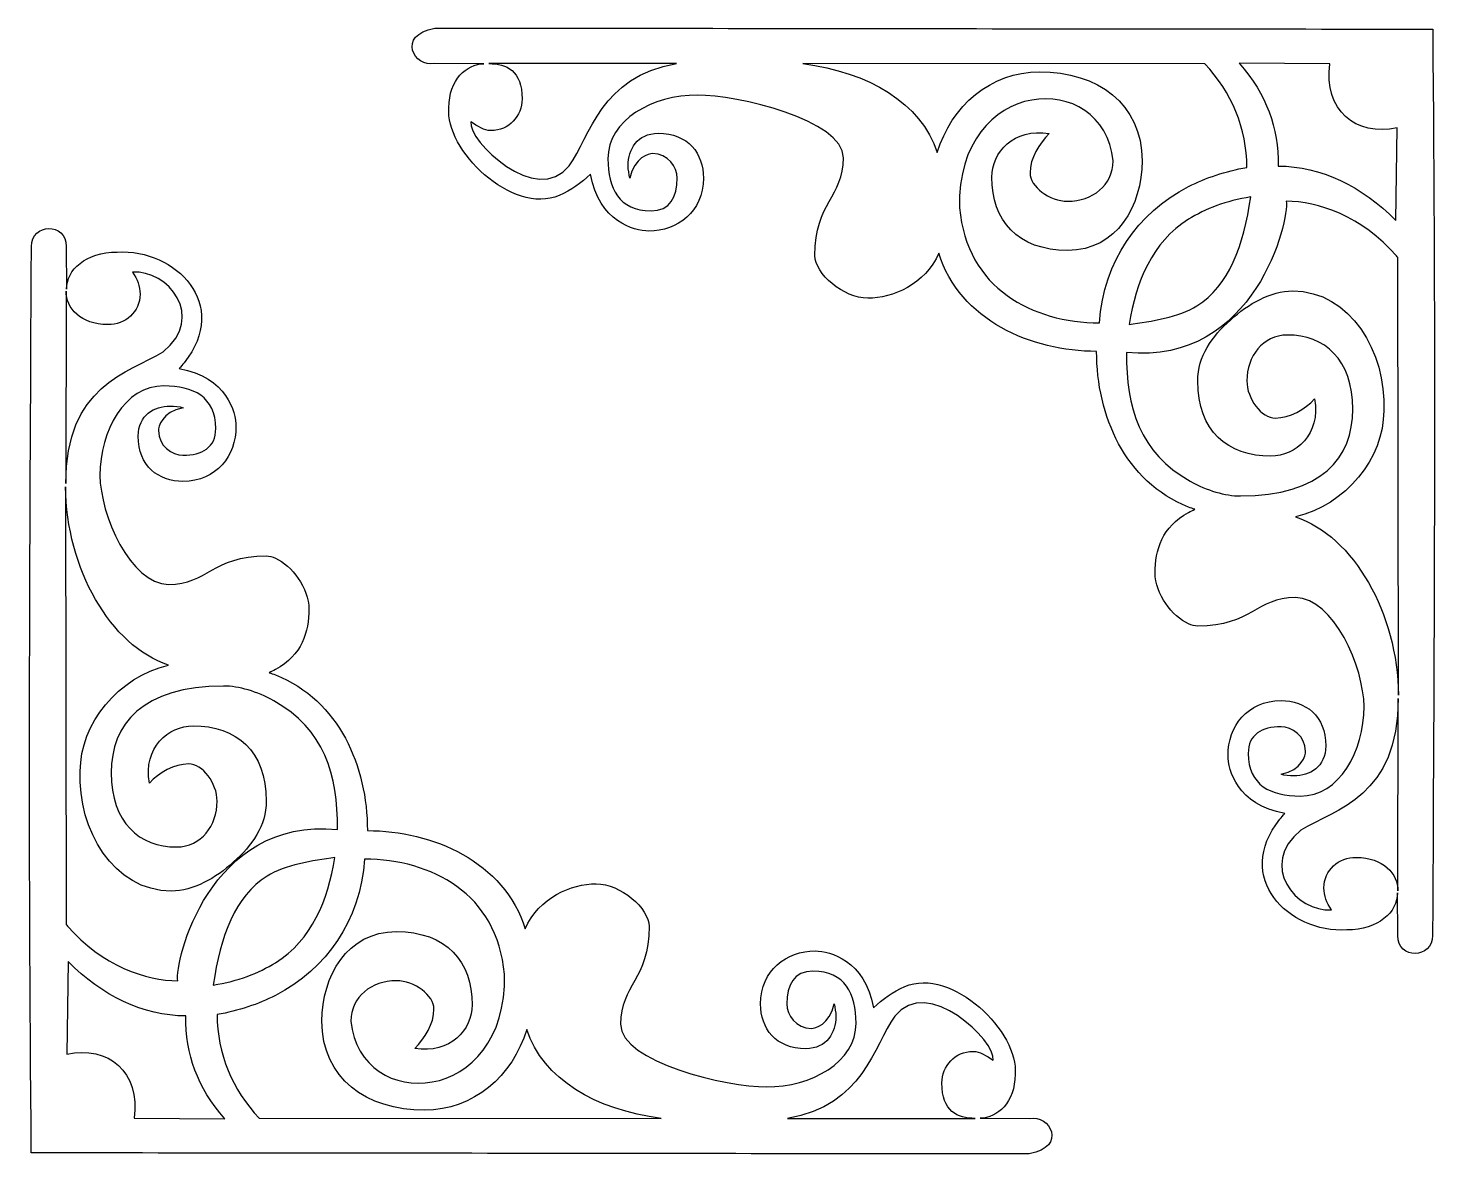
# Model space of a CAD drawing. Header units: centimetres. Extents: x 18.06 to 27.01, y 1.62 to 8.78.
import ezdxf

# ---------------------------------------------------------------- set-up
doc = ezdxf.new("R2010")
doc.units = ezdxf.units.CM
doc.header["$MEASUREMENT"] = 0
doc.layers.add('layer 1', color=7, linetype='Continuous')

msp = doc.modelspace()

# ---------------------------------------------------------------- linework, layer by layer
at = {"layer": 'layer 1', "color": 250}
for points, knots in [([(20.95522, 8.55684), (20.84757, 8.55686), (20.73383, 8.45447), (20.73381, 8.27737), (20.73381, 8.27737), (20.70537, 8.01459), (21.13495, 7.58942), (21.43513, 7.71994), (21.43513, 7.71994), (21.50835, 7.74995), (21.577, 7.80013), (21.63343, 7.85438), (21.63343, 7.85438), (21.69242, 7.55226), (21.90771, 7.4932), (22.00494, 7.49319), (22.00494, 7.49319), (22.18551, 7.49316), (22.35221, 7.61468), (22.35223, 7.82998), (22.35223, 7.82998), (22.35226, 7.98624), (22.25504, 8.11474), (22.06406, 8.11476), (22.06406, 8.11476), (21.9321, 8.11478), (21.87305, 8.01061), (21.87304, 7.90991), (21.87304, 7.90991), (21.87304, 7.88213), (21.87998, 7.85435), (21.88345, 7.83004), (21.88345, 7.83004), (21.91472, 7.96199), (22.005, 7.98629), (22.02931, 7.98628), (22.02931, 7.98628), (22.12654, 7.98627), (22.18557, 7.89945), (22.18556, 7.83), (22.18556, 7.83), (22.18554, 7.70846), (22.14039, 7.62166), (22.01885, 7.62167), (22.01885, 7.62167), (21.81397, 7.6217), (21.74454, 7.76755), (21.74456, 7.9516), (21.74456, 7.9516), (21.7446, 8.20161), (22.02936, 8.35784), (22.31411, 8.3578), (22.31411, 8.3578), (22.56413, 8.35777), (23.24164, 8.20142), (23.24161, 7.95834), (23.24161, 7.95834), (23.24158, 7.70832), (23.061, 7.67709), (23.06096, 7.33679), (23.06096, 7.33679), (23.06094, 7.22219), (23.24149, 7.06591), (23.39776, 7.06588), (23.39776, 7.06588), (23.55402, 7.06586), (23.76177, 7.15135), (23.8486, 7.35275), (23.8486, 7.35275), (23.98142, 6.92457), (24.43876, 6.72762), (24.85206, 6.72756), (24.85206, 6.72756), (24.85201, 6.32005), (25.03039, 5.89889), (25.43531, 5.73783), (25.43531, 5.73783), (25.4492, 5.73089), (25.46309, 5.72741), (25.47698, 5.72394), (25.47698, 5.72394), (25.46309, 5.71699), (25.4492, 5.71005), (25.43531, 5.70311), (25.43531, 5.70311), (25.26862, 5.61284), (25.22345, 5.46353), (25.22343, 5.31769), (25.22343, 5.31769), (25.22342, 5.18573), (25.33452, 5.03987), (25.43521, 4.99472), (25.43521, 4.99472), (25.45604, 4.98429), (25.47688, 4.98082), (25.49424, 4.98082), (25.49424, 4.98082), (25.83802, 4.98077), (25.86582, 5.16134), (26.11584, 5.1613), (26.11584, 5.1613), (26.35892, 5.16127), (26.55195, 4.7149), (26.55192, 4.46835), (26.55192, 4.46835), (26.55188, 4.1836), (26.39558, 3.89888), (26.14556, 3.89891), (26.14556, 3.89891), (25.96151, 3.89893), (25.81568, 3.96841), (25.81571, 4.16981), (25.81571, 4.16981), (25.81572, 4.29135), (25.90254, 4.33995), (26.02408, 4.33993), (26.02408, 4.33993), (26.09353, 4.33993), (26.18033, 4.28088), (26.18032, 4.18365), (26.18032, 4.18365), (26.18032, 4.15935), (26.15947, 4.06559), (26.02404, 4.03783), (26.02404, 4.03783), (26.04835, 4.03088), (26.07612, 4.0274), (26.10737, 4.0274), (26.10737, 4.0274), (26.20461, 4.02738), (26.30879, 4.08293), (26.30881, 4.21836), (26.30881, 4.21836), (26.30883, 4.40935), (26.18036, 4.5066), (26.0241, 4.50662), (26.0241, 4.50662), (25.8088, 4.50665), (25.68725, 4.33998), (25.68722, 4.15941), (25.68722, 4.15941), (25.68721, 4.06218), (25.74621, 3.84688), (26.04831, 3.7878), (26.04831, 3.7878), (26.03746, 3.77609), (26.02648, 3.76416), (26.01637, 3.7514), (26.01637, 3.7514), (25.72303, 3.38121), (26.06526, 3.02819), (26.44278, 3.0475), (26.44278, 3.0475), (26.64443, 3.04747), (26.76304, 3.16129), (26.76461, 3.28349), (26.76461, 3.28349), (26.76461, 3.28349), (26.76717, 3.01288), (26.76717, 3.01288), (26.76717, 3.01288), (26.7648, 2.85689), (26.98933, 2.86406), (26.98765, 3.01285), (26.98765, 3.01285), (26.99784, 4.9681), (27.00848, 6.79781), (26.98842, 8.77727), (26.98842, 8.77727), (26.98842, 8.77727), (26.98753, 8.77727), (26.98753, 8.77727), (26.98753, 8.77727), (26.98753, 8.77727), (26.98753, 8.7778), (26.98753, 8.7778), (26.98753, 8.7778), (24.82837, 8.77809), (22.73733, 8.78327), (20.64368, 8.78355), (20.64368, 8.78355), (20.39988, 8.73982), (20.51276, 8.52994), (20.64365, 8.55816), (20.64365, 8.55816), (20.64365, 8.55816), (20.95522, 8.55684), (20.95522, 8.55684)], [0, 0, 0, 0, 0.0208333, 0.0208333, 0.0208333, 0.0208333, 0.0416667, 0.0416667, 0.0416667, 0.0416667, 0.0625, 0.0625, 0.0625, 0.0625, 0.0833333, 0.0833333, 0.0833333, 0.0833333, 0.1041667, 0.1041667, 0.1041667, 0.1041667, 0.125, 0.125, 0.125, 0.125, 0.1458333, 0.1458333, 0.1458333, 0.1458333, 0.1666667, 0.1666667, 0.1666667, 0.1666667, 0.1875, 0.1875, 0.1875, 0.1875, 0.2083333, 0.2083333, 0.2083333, 0.2083333, 0.2291667, 0.2291667, 0.2291667, 0.2291667, 0.25, 0.25, 0.25, 0.25, 0.2708333, 0.2708333, 0.2708333, 0.2708333, 0.2916667, 0.2916667, 0.2916667, 0.2916667, 0.3125, 0.3125, 0.3125, 0.3125, 0.3333333, 0.3333333, 0.3333333, 0.3333333, 0.3541667, 0.3541667, 0.3541667, 0.3541667, 0.375, 0.375, 0.375, 0.375, 0.3958333, 0.3958333, 0.3958333, 0.3958333, 0.4166667, 0.4166667, 0.4166667, 0.4166667, 0.4375, 0.4375, 0.4375, 0.4375, 0.4583333, 0.4583333, 0.4583333, 0.4583333, 0.4791667, 0.4791667, 0.4791667, 0.4791667, 0.5, 0.5, 0.5, 0.5, 0.5208333, 0.5208333, 0.5208333, 0.5208333, 0.5416667, 0.5416667, 0.5416667, 0.5416667, 0.5625, 0.5625, 0.5625, 0.5625, 0.5833333, 0.5833333, 0.5833333, 0.5833333, 0.6041667, 0.6041667, 0.6041667, 0.6041667, 0.625, 0.625, 0.625, 0.625, 0.6458333, 0.6458333, 0.6458333, 0.6458333, 0.6666667, 0.6666667, 0.6666667, 0.6666667, 0.6875, 0.6875, 0.6875, 0.6875, 0.7083333, 0.7083333, 0.7083333, 0.7083333, 0.7291667, 0.7291667, 0.7291667, 0.7291667, 0.75, 0.75, 0.75, 0.75, 0.7708333, 0.7708333, 0.7708333, 0.7708333, 0.7916667, 0.7916667, 0.7916667, 0.7916667, 0.8125, 0.8125, 0.8125, 0.8125, 0.8333333, 0.8333333, 0.8333333, 0.8333333, 0.8541667, 0.8541667, 0.8541667, 0.8541667, 0.875, 0.875, 0.875, 0.875, 0.8958333, 0.8958333, 0.8958333, 0.8958333, 0.9166667, 0.9166667, 0.9166667, 0.9166667, 0.9375, 0.9375, 0.9375, 0.9375, 0.9583333, 0.9583333, 0.9583333, 0.9583333, 1, 1, 1, 1]), ([(20.98821, 8.55811), (20.98821, 8.55811), (22.1813, 8.55795), (22.1813, 8.55795), (22.1813, 8.55795), (21.69631, 8.47752), (21.63391, 8.09462), (21.49871, 7.90823), (21.49871, 7.90823), (21.2911, 7.64449), (20.85354, 8.06812), (20.8735, 8.18787), (20.8735, 8.18787), (20.91864, 8.16008), (20.95603, 8.13149), (21.00117, 8.13149), (21.00117, 8.13149), (21.11577, 8.13147), (21.19912, 8.22522), (21.19913, 8.33287), (21.19913, 8.33287), (21.19916, 8.51344), (21.09933, 8.5581), (20.98821, 8.55811)], [0, 0, 0, 0, 0.1428571, 0.1428571, 0.1428571, 0.1428571, 0.2857143, 0.2857143, 0.2857143, 0.2857143, 0.4285714, 0.4285714, 0.4285714, 0.4285714, 0.5714286, 0.5714286, 0.5714286, 0.5714286, 0.7142857, 0.7142857, 0.7142857, 0.7142857, 1, 1, 1, 1]), ([(25.53946, 8.55751), (25.71062, 8.37444), (25.80719, 8.14755), (25.80716, 7.89767), (25.80716, 7.89767), (25.67173, 7.87338), (25.54671, 7.83172), (25.43558, 7.77618), (25.43558, 7.77618), (25.10914, 7.6026), (24.90044, 7.3077), (24.86913, 6.90836), (24.86913, 6.90836), (24.44443, 6.91259), (24.02586, 7.12495), (23.98002, 7.64152), (23.98002, 7.64152), (23.96058, 8.47868), (24.89783, 8.53116), (24.9564, 7.93945), (24.9564, 7.93945), (24.95638, 7.78319), (24.82441, 7.68251), (24.66814, 7.68253), (24.66814, 7.68253), (24.55008, 7.68254), (24.42855, 7.77632), (24.42857, 7.86313), (24.42857, 7.86313), (24.42858, 7.95688), (24.48762, 8.04716), (24.55014, 8.11313), (24.55014, 8.11313), (24.32443, 8.15136), (24.18552, 7.99164), (24.1855, 7.83538), (24.1855, 7.83538), (24.18546, 7.56105), (24.34863, 7.37004), (24.6681, 7.37), (24.6681, 7.37), (24.98063, 7.36996), (25.1404, 7.65468), (25.14044, 7.93943), (25.14044, 7.93943), (25.14049, 8.30404), (24.85924, 8.50548), (24.48768, 8.50553), (24.48768, 8.50553), (24.17865, 8.50557), (23.9286, 8.29031), (23.83827, 7.99169), (23.83827, 7.99169), (23.7343, 8.3097), (23.40184, 8.50402), (22.98379, 8.55785), (22.98379, 8.55785), (22.98379, 8.55785), (25.53946, 8.55751), (25.53946, 8.55751)], [0, 0, 0, 0, 0.0625, 0.0625, 0.0625, 0.0625, 0.125, 0.125, 0.125, 0.125, 0.1875, 0.1875, 0.1875, 0.1875, 0.25, 0.25, 0.25, 0.25, 0.3125, 0.3125, 0.3125, 0.3125, 0.375, 0.375, 0.375, 0.375, 0.4375, 0.4375, 0.4375, 0.4375, 0.5, 0.5, 0.5, 0.5, 0.5625, 0.5625, 0.5625, 0.5625, 0.625, 0.625, 0.625, 0.625, 0.6875, 0.6875, 0.6875, 0.6875, 0.75, 0.75, 0.75, 0.75, 0.8125, 0.8125, 0.8125, 0.8125, 0.875, 0.875, 0.875, 0.875, 1, 1, 1, 1]), ([(26.75511, 7.5611), (26.53984, 7.77642), (26.27739, 7.90629), (26.00654, 7.90633), (26.00654, 7.90633), (26.00657, 8.15148), (25.93565, 8.36034), (25.75726, 8.55973), (25.75726, 8.55973), (25.75726, 8.55973), (26.33438, 8.5574), (26.33438, 8.5574), (26.33438, 8.5574), (26.29268, 8.26244), (26.49976, 8.09184), (26.76285, 8.14997), (26.76285, 8.14997), (26.76285, 8.14997), (26.75511, 7.5611), (26.75511, 7.5611)], [0, 0, 0, 0, 0.1666667, 0.1666667, 0.1666667, 0.1666667, 0.3333333, 0.3333333, 0.3333333, 0.3333333, 0.5, 0.5, 0.5, 0.5, 0.6666667, 0.6666667, 0.6666667, 0.6666667, 1, 1, 1, 1]), ([(25.48941, 7.01708), (25.37481, 6.94417), (25.20017, 6.9197), (25.0578, 6.89889), (25.0578, 6.89889), (25.10298, 7.16973), (25.20288, 7.42201), (25.43555, 7.56783), (25.43555, 7.56783), (25.54321, 7.63379), (25.67517, 7.68586), (25.83144, 7.71015), (25.83144, 7.71015), (25.78625, 7.39763), (25.69431, 7.14553), (25.48941, 7.01708)], [0, 0, 0, 0, 0.2, 0.2, 0.2, 0.2, 0.4, 0.4, 0.4, 0.4, 0.6, 0.6, 0.6, 0.6, 1, 1, 1, 1]), ([(26.77117, 4.54199), (26.7643, 5.0594), (26.48746, 5.55326), (26.11591, 5.67485), (26.11591, 5.67485), (26.43559, 5.751), (26.67726, 6.04489), (26.6773, 6.35045), (26.6773, 6.35045), (26.69491, 6.72201), (26.46375, 7.11213), (26.09913, 7.11218), (26.09913, 7.11218), (25.95676, 7.1122), (25.81771, 7.03111), (25.70214, 6.92712), (25.70214, 6.92712), (25.58657, 6.82313), (25.49447, 6.69622), (25.49445, 6.53996), (25.49445, 6.53996), (25.49441, 6.22049), (25.68537, 6.06074), (25.9597, 6.0607), (25.9597, 6.0607), (26.11596, 6.06068), (26.27919, 6.19955), (26.23755, 6.42527), (26.23755, 6.42527), (26.17504, 6.3593), (26.08127, 6.30375), (25.98751, 6.30376), (25.98751, 6.30376), (25.9007, 6.30377), (25.80696, 6.42533), (25.80698, 6.53992), (25.80698, 6.53992), (25.807, 6.69618), (25.90772, 6.8316), (26.06398, 6.83158), (26.06398, 6.83158), (26.30011, 6.83154), (26.48066, 6.67873), (26.48062, 6.35926), (26.48062, 6.35926), (26.48058, 6.05369), (26.28319, 5.80775), (25.76579, 5.80782), (25.76579, 5.80782), (25.66856, 5.80783), (25.55397, 5.84257), (25.44633, 5.90162), (25.44633, 5.90162), (25.12437, 6.08495), (25.04127, 6.36997), (25.04132, 6.72058), (25.04132, 6.72058), (25.86039, 6.63957), (26.07995, 7.56814), (26.05715, 7.68234), (26.05715, 7.68234), (26.25508, 7.68231), (26.53981, 7.58852), (26.75855, 7.335), (26.75855, 7.335), (26.76163, 7.33149), (26.76469, 7.32794), (26.76774, 7.32438), (26.76774, 7.32438), (26.76774, 7.32438), (26.77117, 4.54199), (26.77117, 4.54199)], [0, 0, 0, 0, 0.0526316, 0.0526316, 0.0526316, 0.0526316, 0.1052632, 0.1052632, 0.1052632, 0.1052632, 0.1578947, 0.1578947, 0.1578947, 0.1578947, 0.2105263, 0.2105263, 0.2105263, 0.2105263, 0.2631579, 0.2631579, 0.2631579, 0.2631579, 0.3157895, 0.3157895, 0.3157895, 0.3157895, 0.3684211, 0.3684211, 0.3684211, 0.3684211, 0.4210526, 0.4210526, 0.4210526, 0.4210526, 0.4736842, 0.4736842, 0.4736842, 0.4736842, 0.5263158, 0.5263158, 0.5263158, 0.5263158, 0.5789474, 0.5789474, 0.5789474, 0.5789474, 0.6315789, 0.6315789, 0.6315789, 0.6315789, 0.6842105, 0.6842105, 0.6842105, 0.6842105, 0.7368421, 0.7368421, 0.7368421, 0.7368421, 0.7894737, 0.7894737, 0.7894737, 0.7894737, 0.8421053, 0.8421053, 0.8421053, 0.8421053, 0.8947368, 0.8947368, 0.8947368, 0.8947368, 1, 1, 1, 1]), ([(24.1122, 1.85032), (24.21985, 1.8503), (24.33359, 1.95269), (24.33361, 2.1298), (24.33361, 2.1298), (24.36205, 2.39257), (23.93248, 2.81774), (23.63229, 2.68722), (23.63229, 2.68722), (23.55907, 2.65722), (23.49043, 2.60703), (23.43399, 2.55278), (23.43399, 2.55278), (23.375, 2.8549), (23.15971, 2.91396), (23.06248, 2.91397), (23.06248, 2.91397), (22.88191, 2.914), (22.71522, 2.79248), (22.71519, 2.57718), (22.71519, 2.57718), (22.71517, 2.42092), (22.81238, 2.29243), (23.00337, 2.2924), (23.00337, 2.2924), (23.13532, 2.29238), (23.19437, 2.39655), (23.19438, 2.49725), (23.19438, 2.49725), (23.19439, 2.52503), (23.18745, 2.55282), (23.18397, 2.57712), (23.18397, 2.57712), (23.1527, 2.44517), (23.06242, 2.42088), (23.03811, 2.42088), (23.03811, 2.42088), (22.94088, 2.42089), (22.88186, 2.50771), (22.88187, 2.57716), (22.88187, 2.57716), (22.88188, 2.6987), (22.92704, 2.78551), (23.04858, 2.78549), (23.04858, 2.78549), (23.25345, 2.78546), (23.32288, 2.63961), (23.32286, 2.45556), (23.32286, 2.45556), (23.32283, 2.20555), (23.03806, 2.04932), (22.75331, 2.04936), (22.75331, 2.04936), (22.50329, 2.04939), (21.82578, 2.20575), (21.82581, 2.44882), (21.82581, 2.44882), (21.82585, 2.69884), (22.00642, 2.73007), (22.00646, 3.07037), (22.00646, 3.07037), (22.00648, 3.18497), (21.82593, 3.34126), (21.66967, 3.34128), (21.66967, 3.34128), (21.51341, 3.3413), (21.30566, 3.25581), (21.21882, 3.05442), (21.21882, 3.05442), (21.086, 3.48259), (20.62866, 3.67955), (20.21536, 3.6796), (20.21536, 3.6796), (20.21542, 4.08711), (20.03704, 4.50828), (19.63211, 4.66933), (19.63211, 4.66933), (19.61822, 4.67627), (19.60433, 4.67975), (19.59044, 4.68323), (19.59044, 4.68323), (19.60433, 4.69017), (19.61823, 4.69711), (19.63212, 4.70405), (19.63212, 4.70405), (19.79881, 4.79432), (19.84397, 4.94363), (19.84399, 5.08948), (19.84399, 5.08948), (19.84401, 5.22143), (19.73291, 5.36729), (19.63221, 5.41245), (19.63221, 5.41245), (19.61138, 5.42287), (19.59054, 5.42634), (19.57318, 5.42634), (19.57318, 5.42634), (19.2294, 5.42639), (19.2016, 5.24582), (18.95158, 5.24586), (18.95158, 5.24586), (18.7085, 5.24589), (18.51547, 5.69227), (18.51551, 5.93882), (18.51551, 5.93882), (18.51554, 6.22356), (18.67184, 6.50829), (18.92187, 6.50825), (18.92187, 6.50825), (19.10591, 6.50823), (19.25175, 6.43876), (19.25172, 6.23735), (19.25172, 6.23735), (19.2517, 6.11581), (19.16488, 6.06721), (19.04335, 6.06723), (19.04335, 6.06723), (18.9739, 6.06724), (18.88709, 6.12628), (18.8871, 6.22351), (18.8871, 6.22351), (18.88711, 6.24782), (18.90795, 6.34157), (19.04339, 6.36933), (19.04339, 6.36933), (19.01908, 6.37628), (18.9913, 6.37976), (18.96005, 6.37976), (18.96005, 6.37976), (18.86282, 6.37978), (18.75863, 6.32423), (18.75862, 6.1888), (18.75862, 6.1888), (18.75859, 5.99781), (18.88706, 5.90057), (19.04332, 5.90055), (19.04332, 5.90055), (19.25862, 5.90052), (19.38018, 6.06718), (19.3802, 6.24775), (19.3802, 6.24775), (19.38021, 6.34498), (19.32121, 6.56029), (19.01911, 6.61936), (19.01911, 6.61936), (19.02996, 6.63108), (19.04095, 6.643), (19.05106, 6.65576), (19.05106, 6.65576), (19.34439, 7.02595), (19.00216, 7.37897), (18.62464, 7.35967), (18.62464, 7.35967), (18.42299, 7.35969), (18.30439, 7.24587), (18.30281, 7.12367), (18.30281, 7.12367), (18.30281, 7.12367), (18.30026, 7.39428), (18.30026, 7.39428), (18.30026, 7.39428), (18.30262, 7.55027), (18.07809, 7.5431), (18.07977, 7.39431), (18.07977, 7.39431), (18.06958, 5.43907), (18.05894, 3.60936), (18.07901, 1.6299), (18.07901, 1.6299), (18.07901, 1.6299), (18.07989, 1.6299), (18.07989, 1.6299), (18.07989, 1.6299), (18.07989, 1.6299), (18.07989, 1.62936), (18.07989, 1.62936), (18.07989, 1.62936), (20.23905, 1.62908), (22.3301, 1.62389), (24.42374, 1.62361), (24.42374, 1.62361), (24.66754, 1.66735), (24.55467, 1.87722), (24.42377, 1.849), (24.42377, 1.849), (24.42377, 1.849), (24.1122, 1.85032), (24.1122, 1.85032)], [0, 0, 0, 0, 0.0208333, 0.0208333, 0.0208333, 0.0208333, 0.0416667, 0.0416667, 0.0416667, 0.0416667, 0.0625, 0.0625, 0.0625, 0.0625, 0.0833333, 0.0833333, 0.0833333, 0.0833333, 0.1041667, 0.1041667, 0.1041667, 0.1041667, 0.125, 0.125, 0.125, 0.125, 0.1458333, 0.1458333, 0.1458333, 0.1458333, 0.1666667, 0.1666667, 0.1666667, 0.1666667, 0.1875, 0.1875, 0.1875, 0.1875, 0.2083333, 0.2083333, 0.2083333, 0.2083333, 0.2291667, 0.2291667, 0.2291667, 0.2291667, 0.25, 0.25, 0.25, 0.25, 0.2708333, 0.2708333, 0.2708333, 0.2708333, 0.2916667, 0.2916667, 0.2916667, 0.2916667, 0.3125, 0.3125, 0.3125, 0.3125, 0.3333333, 0.3333333, 0.3333333, 0.3333333, 0.3541667, 0.3541667, 0.3541667, 0.3541667, 0.375, 0.375, 0.375, 0.375, 0.3958333, 0.3958333, 0.3958333, 0.3958333, 0.4166667, 0.4166667, 0.4166667, 0.4166667, 0.4375, 0.4375, 0.4375, 0.4375, 0.4583333, 0.4583333, 0.4583333, 0.4583333, 0.4791667, 0.4791667, 0.4791667, 0.4791667, 0.5, 0.5, 0.5, 0.5, 0.5208333, 0.5208333, 0.5208333, 0.5208333, 0.5416667, 0.5416667, 0.5416667, 0.5416667, 0.5625, 0.5625, 0.5625, 0.5625, 0.5833333, 0.5833333, 0.5833333, 0.5833333, 0.6041667, 0.6041667, 0.6041667, 0.6041667, 0.625, 0.625, 0.625, 0.625, 0.6458333, 0.6458333, 0.6458333, 0.6458333, 0.6666667, 0.6666667, 0.6666667, 0.6666667, 0.6875, 0.6875, 0.6875, 0.6875, 0.7083333, 0.7083333, 0.7083333, 0.7083333, 0.7291667, 0.7291667, 0.7291667, 0.7291667, 0.75, 0.75, 0.75, 0.75, 0.7708333, 0.7708333, 0.7708333, 0.7708333, 0.7916667, 0.7916667, 0.7916667, 0.7916667, 0.8125, 0.8125, 0.8125, 0.8125, 0.8333333, 0.8333333, 0.8333333, 0.8333333, 0.8541667, 0.8541667, 0.8541667, 0.8541667, 0.875, 0.875, 0.875, 0.875, 0.8958333, 0.8958333, 0.8958333, 0.8958333, 0.9166667, 0.9166667, 0.9166667, 0.9166667, 0.9375, 0.9375, 0.9375, 0.9375, 0.9583333, 0.9583333, 0.9583333, 0.9583333, 1, 1, 1, 1]), ([(18.29752, 5.88677), (18.29752, 5.88677), (18.30022, 7.11072), (18.30022, 7.11072), (18.30022, 7.11072), (18.29883, 7.0029), (18.39357, 6.89785), (18.56555, 6.89783), (18.56555, 6.89783), (18.67667, 6.89782), (18.77044, 6.97767), (18.77045, 7.09226), (18.77045, 7.09226), (18.77046, 7.14088), (18.7531, 7.18602), (18.72185, 7.23117), (18.72185, 7.23117), (18.94466, 7.25051), (19.19345, 6.94625), (18.91697, 6.72448), (18.91697, 6.72448), (18.69496, 6.59182), (18.2976, 6.50824), (18.29752, 5.88677)], [0, 0, 0, 0, 0.1428571, 0.1428571, 0.1428571, 0.1428571, 0.2857143, 0.2857143, 0.2857143, 0.2857143, 0.4285714, 0.4285714, 0.4285714, 0.4285714, 0.5714286, 0.5714286, 0.5714286, 0.5714286, 0.7142857, 0.7142857, 0.7142857, 0.7142857, 1, 1, 1, 1]), ([(18.29625, 5.86517), (18.30312, 5.34776), (18.57997, 4.8539), (18.95151, 4.73232), (18.95151, 4.73232), (18.63184, 4.65616), (18.39016, 4.36228), (18.39012, 4.05671), (18.39012, 4.05671), (18.37252, 3.68515), (18.60368, 3.29503), (18.96829, 3.29498), (18.96829, 3.29498), (19.11066, 3.29496), (19.24971, 3.37605), (19.36528, 3.48004), (19.36528, 3.48004), (19.48085, 3.58403), (19.57295, 3.71094), (19.57297, 3.8672), (19.57297, 3.8672), (19.57301, 4.18667), (19.38205, 4.34642), (19.10772, 4.34646), (19.10772, 4.34646), (18.95146, 4.34648), (18.78823, 4.20761), (18.82987, 3.98189), (18.82987, 3.98189), (18.89239, 4.04786), (18.98615, 4.10341), (19.07991, 4.1034), (19.07991, 4.1034), (19.16672, 4.10339), (19.26046, 3.98184), (19.26045, 3.86724), (19.26045, 3.86724), (19.26043, 3.71098), (19.15971, 3.57557), (19.00344, 3.57559), (19.00344, 3.57559), (18.76731, 3.57562), (18.58676, 3.72843), (18.58681, 4.0479), (18.58681, 4.0479), (18.58685, 4.35347), (18.78423, 4.59941), (19.30164, 4.59934), (19.30164, 4.59934), (19.39887, 4.59933), (19.51345, 4.56459), (19.62109, 4.50554), (19.62109, 4.50554), (19.94306, 4.32221), (20.02615, 4.03719), (20.02611, 3.68658), (20.02611, 3.68658), (19.20704, 3.76759), (18.98747, 2.83902), (19.01028, 2.72482), (19.01028, 2.72482), (18.81234, 2.72485), (18.52761, 2.81864), (18.30887, 3.07216), (18.30887, 3.07216), (18.30579, 3.07567), (18.30274, 3.07922), (18.29968, 3.08278), (18.29968, 3.08278), (18.29968, 3.08278), (18.29625, 5.86517), (18.29625, 5.86517)], [0, 0, 0, 0, 0.0526316, 0.0526316, 0.0526316, 0.0526316, 0.1052632, 0.1052632, 0.1052632, 0.1052632, 0.1578947, 0.1578947, 0.1578947, 0.1578947, 0.2105263, 0.2105263, 0.2105263, 0.2105263, 0.2631579, 0.2631579, 0.2631579, 0.2631579, 0.3157895, 0.3157895, 0.3157895, 0.3157895, 0.3684211, 0.3684211, 0.3684211, 0.3684211, 0.4210526, 0.4210526, 0.4210526, 0.4210526, 0.4736842, 0.4736842, 0.4736842, 0.4736842, 0.5263158, 0.5263158, 0.5263158, 0.5263158, 0.5789474, 0.5789474, 0.5789474, 0.5789474, 0.6315789, 0.6315789, 0.6315789, 0.6315789, 0.6842105, 0.6842105, 0.6842105, 0.6842105, 0.7368421, 0.7368421, 0.7368421, 0.7368421, 0.7894737, 0.7894737, 0.7894737, 0.7894737, 0.8421053, 0.8421053, 0.8421053, 0.8421053, 0.8947368, 0.8947368, 0.8947368, 0.8947368, 1, 1, 1, 1]), ([(26.7699, 4.52039), (26.7699, 4.52039), (26.7672, 3.29644), (26.7672, 3.29644), (26.7672, 3.29644), (26.76859, 3.40426), (26.67385, 3.50931), (26.50188, 3.50933), (26.50188, 3.50933), (26.39076, 3.50935), (26.29699, 3.42949), (26.29697, 3.3149), (26.29697, 3.3149), (26.29697, 3.26628), (26.31432, 3.22114), (26.34557, 3.17599), (26.34557, 3.17599), (26.12276, 3.15666), (25.87397, 3.46091), (26.15045, 3.68269), (26.15045, 3.68269), (26.37247, 3.81535), (26.76982, 3.89892), (26.7699, 4.52039)], [0, 0, 0, 0, 0.1428571, 0.1428571, 0.1428571, 0.1428571, 0.2857143, 0.2857143, 0.2857143, 0.2857143, 0.4285714, 0.4285714, 0.4285714, 0.4285714, 0.5714286, 0.5714286, 0.5714286, 0.5714286, 0.7142857, 0.7142857, 0.7142857, 0.7142857, 1, 1, 1, 1]), ([(19.57801, 3.39008), (19.69261, 3.46299), (19.86725, 3.48746), (20.00963, 3.50828), (20.00963, 3.50828), (19.96445, 3.23743), (19.86455, 2.98515), (19.63187, 2.83933), (19.63187, 2.83933), (19.52421, 2.77337), (19.39225, 2.7213), (19.23599, 2.69701), (19.23599, 2.69701), (19.28117, 3.00953), (19.37312, 3.26163), (19.57801, 3.39008)], [0, 0, 0, 0, 0.2, 0.2, 0.2, 0.2, 0.4, 0.4, 0.4, 0.4, 0.6, 0.6, 0.6, 0.6, 1, 1, 1, 1]), ([(19.52796, 1.84966), (19.3568, 2.03272), (19.26023, 2.25961), (19.26027, 2.50949), (19.26027, 2.50949), (19.3957, 2.53378), (19.52071, 2.57544), (19.63184, 2.63098), (19.63184, 2.63098), (19.95828, 2.80456), (20.16698, 3.09946), (20.19829, 3.4988), (20.19829, 3.4988), (20.62299, 3.49457), (21.04156, 3.28222), (21.0874, 2.76564), (21.0874, 2.76564), (21.10684, 1.92848), (20.16959, 1.876), (20.11102, 2.46771), (20.11102, 2.46771), (20.11105, 2.62397), (20.24302, 2.72466), (20.39928, 2.72464), (20.39928, 2.72464), (20.51734, 2.72462), (20.63887, 2.63085), (20.63886, 2.54404), (20.63886, 2.54404), (20.63885, 2.45028), (20.5798, 2.36), (20.51729, 2.29403), (20.51729, 2.29403), (20.74299, 2.2558), (20.8819, 2.41552), (20.88192, 2.57178), (20.88192, 2.57178), (20.88196, 2.84611), (20.71879, 3.03712), (20.39932, 3.03716), (20.39932, 3.03716), (20.08679, 3.0372), (19.92702, 2.75248), (19.92698, 2.46773), (19.92698, 2.46773), (19.92694, 2.10312), (20.20818, 1.90168), (20.57974, 1.90163), (20.57974, 1.90163), (20.88878, 1.90159), (21.13883, 2.11685), (21.22915, 2.41547), (21.22915, 2.41547), (21.33313, 2.09746), (21.66559, 1.90314), (22.08363, 1.84932), (22.08363, 1.84932), (22.08363, 1.84932), (19.52796, 1.84966), (19.52796, 1.84966)], [0, 0, 0, 0, 0.0625, 0.0625, 0.0625, 0.0625, 0.125, 0.125, 0.125, 0.125, 0.1875, 0.1875, 0.1875, 0.1875, 0.25, 0.25, 0.25, 0.25, 0.3125, 0.3125, 0.3125, 0.3125, 0.375, 0.375, 0.375, 0.375, 0.4375, 0.4375, 0.4375, 0.4375, 0.5, 0.5, 0.5, 0.5, 0.5625, 0.5625, 0.5625, 0.5625, 0.625, 0.625, 0.625, 0.625, 0.6875, 0.6875, 0.6875, 0.6875, 0.75, 0.75, 0.75, 0.75, 0.8125, 0.8125, 0.8125, 0.8125, 0.875, 0.875, 0.875, 0.875, 1, 1, 1, 1]), ([(18.31232, 2.84606), (18.52758, 2.63074), (18.79003, 2.50087), (19.06089, 2.50083), (19.06089, 2.50083), (19.06085, 2.25568), (19.13177, 2.04683), (19.31017, 1.84743), (19.31017, 1.84743), (19.31017, 1.84743), (18.73304, 1.84976), (18.73304, 1.84976), (18.73304, 1.84976), (18.77475, 2.14472), (18.56766, 2.31532), (18.30458, 2.25719), (18.30458, 2.25719), (18.30458, 2.25719), (18.31232, 2.84606), (18.31232, 2.84606)], [0, 0, 0, 0, 0.1666667, 0.1666667, 0.1666667, 0.1666667, 0.3333333, 0.3333333, 0.3333333, 0.3333333, 0.5, 0.5, 0.5, 0.5, 0.6666667, 0.6666667, 0.6666667, 0.6666667, 1, 1, 1, 1]), ([(24.07922, 1.84905), (24.07922, 1.84905), (22.88612, 1.84921), (22.88612, 1.84921), (22.88612, 1.84921), (23.37112, 1.92964), (23.43352, 2.31254), (23.56871, 2.49894), (23.56871, 2.49894), (23.77633, 2.76267), (24.21388, 2.33904), (24.19392, 2.2193), (24.19392, 2.2193), (24.14878, 2.24708), (24.11139, 2.27567), (24.06625, 2.27568), (24.06625, 2.27568), (23.95165, 2.27569), (23.8683, 2.18194), (23.86829, 2.0743), (23.86829, 2.0743), (23.86826, 1.89373), (23.9681, 1.84906), (24.07922, 1.84905)], [0, 0, 0, 0, 0.1428571, 0.1428571, 0.1428571, 0.1428571, 0.2857143, 0.2857143, 0.2857143, 0.2857143, 0.4285714, 0.4285714, 0.4285714, 0.4285714, 0.5714286, 0.5714286, 0.5714286, 0.5714286, 0.7142857, 0.7142857, 0.7142857, 0.7142857, 1, 1, 1, 1])]:
    msp.add_open_spline(points, degree=3, knots=knots, dxfattribs=at)

doc.saveas('drawing.dxf')
